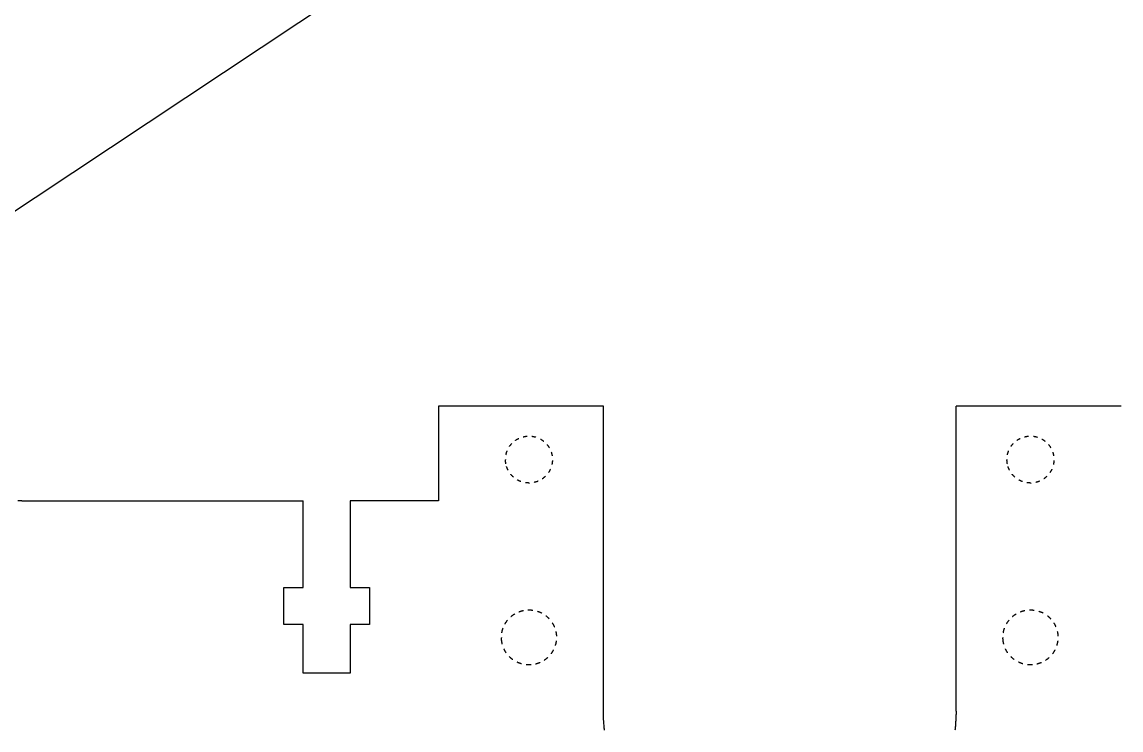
# Model space of a CAD drawing. Header units: millimetres. Extents: x -794 to 1477, y -521 to -225.
# Drawn here: x -359.4 to -291.4, y -489.3 to -445.5 of the extents above; entities that cross this region are included whole.
import ezdxf

# ---------------------------------------------------------------- set-up
doc = ezdxf.new("R2010")
doc.units = ezdxf.units.MM
doc.linetypes.add('HIDDEN', pattern=[9.525, 6.35, -3.175])
doc.layers.get('0').update_dxf_attribs({"color": 253, "lineweight": 70, "true_color": 0x8faf8f})
doc.layers.add('Hidden', color=98, linetype='Continuous', lineweight=70, true_color=0x054805)

msp = doc.modelspace()

# ---------------------------------------------------------------- linework, layer by layer
at = {"color": 98, "lineweight": -3, "true_color": 0x054805}
for p, q in [((-379.454, -470.211), (-201.912, -352.213)), ((-323.425, -469.237), (-333.623, -469.237)), ((-333.623, -469.237), (-333.623, -475.079)), ((-323.425, -488.028), (-323.425, -469.237)), ((-291.425, -469.237), (-301.623, -469.237)), ((-301.623, -488.028), (-301.623, -469.237)), ((-328.864, -471.345), (-328.85, -471.335)), ((-328.85, -471.335), (-328.836, -471.325)), ((-328.836, -471.325), (-328.821, -471.316)), ((-328.821, -471.316), (-328.806, -471.306)), ((-328.806, -471.306), (-328.792, -471.297)), ((-328.792, -471.297), (-328.777, -471.288)), ((-328.777, -471.288), (-328.762, -471.279)), ((-328.762, -471.279), (-328.747, -471.27)), ((-328.747, -471.27), (-328.731, -471.261)), ((-328.731, -471.261), (-328.716, -471.253)), ((-328.716, -471.253), (-328.7, -471.245)), ((-328.7, -471.245), (-328.685, -471.236)), ((-328.685, -471.236), (-328.669, -471.229)), ((-328.387, -471.123), (-328.369, -471.119)), ((-328.369, -471.119), (-328.352, -471.115)), ((-328.352, -471.115), (-328.334, -471.111)), ((-328.334, -471.111), (-328.317, -471.107)), ((-328.317, -471.107), (-328.299, -471.104)), ((-328.299, -471.104), (-328.281, -471.1)), ((-328.281, -471.1), (-328.263, -471.097)), ((-328.263, -471.097), (-328.245, -471.094)), ((-328.245, -471.094), (-328.227, -471.092)), ((-328.227, -471.092), (-328.209, -471.089)), ((-328.209, -471.089), (-328.191, -471.087)), ((-328.191, -471.087), (-328.173, -471.085)), ((-328.173, -471.085), (-328.154, -471.083)), ((-327.839, -471.089), (-327.821, -471.092)), ((-327.821, -471.092), (-327.803, -471.094)), ((-327.803, -471.094), (-327.785, -471.097)), ((-327.785, -471.097), (-327.767, -471.1)), ((-327.767, -471.1), (-327.75, -471.104)), ((-327.75, -471.104), (-327.732, -471.107)), ((-327.732, -471.107), (-327.714, -471.111)), ((-327.714, -471.111), (-327.697, -471.115)), ((-327.697, -471.115), (-327.679, -471.119)), ((-327.679, -471.119), (-327.662, -471.123)), ((-327.662, -471.123), (-327.644, -471.128)), ((-327.644, -471.128), (-327.627, -471.133)), ((-327.627, -471.133), (-327.61, -471.138)), ((-327.317, -471.261), (-327.302, -471.27)), ((-327.302, -471.27), (-327.287, -471.279)), ((-327.287, -471.279), (-327.272, -471.288)), ((-327.272, -471.288), (-327.257, -471.297)), ((-327.257, -471.297), (-327.242, -471.306)), ((-327.242, -471.306), (-327.228, -471.316)), ((-327.228, -471.316), (-327.213, -471.326)), ((-327.213, -471.326), (-327.199, -471.335)), ((-327.199, -471.335), (-327.184, -471.345)), ((-327.184, -471.345), (-327.17, -471.356)), ((-327.17, -471.356), (-327.156, -471.366)), ((-327.156, -471.366), (-327.142, -471.377)), ((-327.142, -471.377), (-327.128, -471.387)), ((-297.864, -471.345), (-297.85, -471.335)), ((-297.85, -471.335), (-297.835, -471.325)), ((-297.835, -471.325), (-297.821, -471.316)), ((-297.821, -471.316), (-297.806, -471.306)), ((-297.806, -471.306), (-297.791, -471.297)), ((-297.791, -471.297), (-297.776, -471.288)), ((-297.776, -471.288), (-297.761, -471.279)), ((-297.761, -471.279), (-297.746, -471.27)), ((-297.746, -471.27), (-297.731, -471.261)), ((-297.731, -471.261), (-297.716, -471.253)), ((-297.716, -471.253), (-297.7, -471.245)), ((-297.7, -471.245), (-297.684, -471.236)), ((-297.684, -471.236), (-297.669, -471.229)), ((-297.387, -471.123), (-297.369, -471.119)), ((-297.369, -471.119), (-297.352, -471.115)), ((-297.352, -471.115), (-297.334, -471.111)), ((-297.334, -471.111), (-297.316, -471.107)), ((-297.316, -471.107), (-297.299, -471.104)), ((-297.299, -471.104), (-297.281, -471.1)), ((-297.281, -471.1), (-297.263, -471.097)), ((-297.263, -471.097), (-297.245, -471.094)), ((-297.245, -471.094), (-297.227, -471.092)), ((-297.227, -471.092), (-297.209, -471.089)), ((-297.209, -471.089), (-297.191, -471.087)), ((-297.191, -471.087), (-297.172, -471.085)), ((-297.172, -471.085), (-297.154, -471.083)), ((-296.839, -471.089), (-296.821, -471.092)), ((-296.821, -471.092), (-296.803, -471.094)), ((-296.803, -471.094), (-296.785, -471.097)), ((-296.785, -471.097), (-296.767, -471.1)), ((-296.767, -471.1), (-296.749, -471.104)), ((-296.749, -471.104), (-296.731, -471.107)), ((-296.731, -471.107), (-296.714, -471.111)), ((-296.714, -471.111), (-296.696, -471.115)), ((-296.696, -471.115), (-296.679, -471.119)), ((-296.679, -471.119), (-296.661, -471.123)), ((-296.661, -471.123), (-296.644, -471.128)), ((-296.644, -471.128), (-296.627, -471.133)), ((-296.627, -471.133), (-296.609, -471.138)), ((-296.317, -471.261), (-296.302, -471.27)), ((-296.302, -471.27), (-296.286, -471.279)), ((-296.286, -471.279), (-296.271, -471.288)), ((-296.271, -471.288), (-296.257, -471.297)), ((-296.257, -471.297), (-296.242, -471.306)), ((-296.242, -471.306), (-296.227, -471.316)), ((-296.227, -471.316), (-296.213, -471.326)), ((-296.213, -471.326), (-296.198, -471.335)), ((-296.198, -471.335), (-296.184, -471.345)), ((-296.184, -471.345), (-296.17, -471.356)), ((-296.17, -471.356), (-296.156, -471.366)), ((-296.156, -471.366), (-296.142, -471.377)), ((-296.142, -471.377), (-296.128, -471.387)), ((-329.438, -472.201), (-329.434, -472.183)), ((-329.434, -472.183), (-329.43, -472.166)), ((-329.43, -472.166), (-329.425, -472.149)), ((-329.425, -472.149), (-329.42, -472.131)), ((-329.42, -472.131), (-329.415, -472.114)), ((-329.415, -472.114), (-329.41, -472.097)), ((-329.41, -472.097), (-329.405, -472.08)), ((-329.405, -472.08), (-329.399, -472.063)), ((-329.399, -472.063), (-329.393, -472.046)), ((-329.393, -472.046), (-329.387, -472.03)), ((-329.387, -472.03), (-329.381, -472.013)), ((-329.237, -471.732), (-329.227, -471.717)), ((-329.227, -471.717), (-329.218, -471.703)), ((-329.218, -471.703), (-329.208, -471.689)), ((-329.208, -471.689), (-329.197, -471.675)), ((-329.197, -471.675), (-329.187, -471.661)), ((-329.187, -471.661), (-329.177, -471.647)), ((-329.177, -471.647), (-329.166, -471.633)), ((-329.166, -471.633), (-329.155, -471.619)), ((-329.155, -471.619), (-329.144, -471.606)), ((-329.144, -471.606), (-329.133, -471.592)), ((-329.133, -471.592), (-329.121, -471.579)), ((-329.121, -471.579), (-329.11, -471.566)), ((-329.11, -471.566), (-329.098, -471.553)), ((-326.905, -471.606), (-326.894, -471.619)), ((-326.894, -471.619), (-326.883, -471.633)), ((-326.883, -471.633), (-326.872, -471.647)), ((-326.872, -471.647), (-326.861, -471.661)), ((-326.861, -471.661), (-326.851, -471.675)), ((-326.851, -471.675), (-326.841, -471.689)), ((-326.841, -471.689), (-326.831, -471.703)), ((-326.831, -471.703), (-326.821, -471.717)), ((-326.821, -471.717), (-326.811, -471.732)), ((-326.811, -471.732), (-326.802, -471.747)), ((-326.802, -471.747), (-326.792, -471.761)), ((-326.792, -471.761), (-326.783, -471.776)), ((-326.783, -471.776), (-326.774, -471.791)), ((-326.649, -472.063), (-326.644, -472.08)), ((-326.644, -472.08), (-326.638, -472.097)), ((-326.638, -472.097), (-326.633, -472.114)), ((-326.633, -472.114), (-326.628, -472.132)), ((-326.628, -472.132), (-326.623, -472.149)), ((-326.623, -472.149), (-326.619, -472.166)), ((-326.619, -472.166), (-326.615, -472.184)), ((-326.615, -472.184), (-326.61, -472.201)), ((-298.438, -472.201), (-298.434, -472.183)), ((-298.434, -472.183), (-298.429, -472.166)), ((-298.429, -472.166), (-298.425, -472.149)), ((-298.425, -472.149), (-298.42, -472.131)), ((-298.42, -472.131), (-298.415, -472.114)), ((-298.415, -472.114), (-298.41, -472.097)), ((-298.41, -472.097), (-298.404, -472.08)), ((-298.404, -472.08), (-298.399, -472.063)), ((-298.399, -472.063), (-298.393, -472.046)), ((-298.393, -472.046), (-298.387, -472.03)), ((-298.387, -472.03), (-298.381, -472.013)), ((-298.237, -471.732), (-298.227, -471.717)), ((-298.227, -471.717), (-298.217, -471.703)), ((-298.217, -471.703), (-298.207, -471.689)), ((-298.207, -471.689), (-298.197, -471.675)), ((-298.197, -471.675), (-298.187, -471.661)), ((-298.187, -471.661), (-298.176, -471.647)), ((-298.176, -471.647), (-298.165, -471.633)), ((-298.165, -471.633), (-298.155, -471.619)), ((-298.155, -471.619), (-298.144, -471.606)), ((-298.144, -471.606), (-298.132, -471.592)), ((-298.132, -471.592), (-298.121, -471.579)), ((-298.121, -471.579), (-298.11, -471.566)), ((-298.11, -471.566), (-298.098, -471.553)), ((-295.904, -471.606), (-295.893, -471.619)), ((-295.893, -471.619), (-295.882, -471.633)), ((-295.882, -471.633), (-295.872, -471.647)), ((-295.872, -471.647), (-295.861, -471.661)), ((-295.861, -471.661), (-295.851, -471.675)), ((-295.851, -471.675), (-295.841, -471.689)), ((-295.841, -471.689), (-295.83, -471.703)), ((-295.83, -471.703), (-295.821, -471.717)), ((-295.821, -471.717), (-295.811, -471.732)), ((-295.811, -471.732), (-295.801, -471.747)), ((-295.801, -471.747), (-295.792, -471.761)), ((-295.792, -471.761), (-295.783, -471.776)), ((-295.783, -471.776), (-295.774, -471.791)), ((-295.649, -472.063), (-295.643, -472.08)), ((-295.643, -472.08), (-295.638, -472.097)), ((-295.638, -472.097), (-295.633, -472.114)), ((-295.633, -472.114), (-295.628, -472.132)), ((-295.628, -472.132), (-295.623, -472.149)), ((-295.623, -472.149), (-295.618, -472.166)), ((-295.618, -472.166), (-295.614, -472.184)), ((-295.614, -472.184), (-295.61, -472.201)), ((-329.475, -472.566), (-329.475, -472.547)), ((-329.474, -472.585), (-329.475, -472.566)), ((-329.473, -472.603), (-329.474, -472.585)), ((-329.472, -472.622), (-329.473, -472.603)), ((-329.471, -472.64), (-329.472, -472.622)), ((-329.47, -472.659), (-329.471, -472.64)), ((-329.468, -472.677), (-329.47, -472.659)), ((-329.466, -472.695), (-329.468, -472.677)), ((-329.464, -472.714), (-329.466, -472.695)), ((-329.461, -472.732), (-329.464, -472.714)), ((-329.459, -472.75), (-329.461, -472.732)), ((-329.456, -472.768), (-329.459, -472.75)), ((-329.453, -472.786), (-329.456, -472.768)), ((-329.446, -472.236), (-329.442, -472.219)), ((-329.442, -472.219), (-329.438, -472.201)), ((-326.61, -472.201), (-326.606, -472.219)), ((-326.606, -472.219), (-326.603, -472.236)), ((-326.603, -472.236), (-326.599, -472.254)), ((-326.599, -472.803), (-326.603, -472.821)), ((-326.599, -472.254), (-326.596, -472.272)), ((-326.596, -472.786), (-326.599, -472.803)), ((-326.596, -472.272), (-326.593, -472.29)), ((-326.593, -472.768), (-326.596, -472.786)), ((-326.59, -472.75), (-326.593, -472.768)), ((-326.587, -472.732), (-326.59, -472.75)), ((-326.585, -472.714), (-326.587, -472.732)), ((-326.583, -472.695), (-326.585, -472.714)), ((-326.581, -472.677), (-326.583, -472.695)), ((-326.579, -472.659), (-326.581, -472.677)), ((-326.577, -472.64), (-326.579, -472.659)), ((-326.576, -472.622), (-326.577, -472.64)), ((-326.575, -472.603), (-326.576, -472.622)), ((-326.574, -472.585), (-326.575, -472.603)), ((-298.475, -472.566), (-298.475, -472.547)), ((-298.474, -472.585), (-298.475, -472.566)), ((-298.473, -472.603), (-298.474, -472.585)), ((-298.472, -472.622), (-298.473, -472.603)), ((-298.471, -472.64), (-298.472, -472.622)), ((-298.469, -472.659), (-298.471, -472.64)), ((-298.467, -472.677), (-298.469, -472.659)), ((-298.466, -472.695), (-298.467, -472.677)), ((-298.463, -472.714), (-298.466, -472.695)), ((-298.461, -472.732), (-298.463, -472.714)), ((-298.458, -472.75), (-298.461, -472.732)), ((-298.455, -472.768), (-298.458, -472.75)), ((-298.452, -472.786), (-298.455, -472.768)), ((-298.446, -472.236), (-298.442, -472.219)), ((-298.442, -472.219), (-298.438, -472.201)), ((-295.61, -472.201), (-295.606, -472.219)), ((-295.606, -472.219), (-295.602, -472.236)), ((-295.602, -472.236), (-295.599, -472.254)), ((-295.599, -472.803), (-295.602, -472.821)), ((-295.599, -472.254), (-295.595, -472.272)), ((-295.595, -472.786), (-295.599, -472.803)), ((-295.595, -472.272), (-295.592, -472.29)), ((-295.592, -472.768), (-295.595, -472.786)), ((-295.59, -472.75), (-295.592, -472.768)), ((-295.587, -472.732), (-295.59, -472.75)), ((-295.584, -472.714), (-295.587, -472.732)), ((-295.582, -472.695), (-295.584, -472.714)), ((-295.58, -472.677), (-295.582, -472.695)), ((-295.579, -472.659), (-295.58, -472.677)), ((-295.577, -472.64), (-295.579, -472.659)), ((-295.576, -472.622), (-295.577, -472.64)), ((-295.575, -472.603), (-295.576, -472.622)), ((-295.574, -472.585), (-295.575, -472.603)), ((-329.399, -472.994), (-329.405, -472.977)), ((-329.393, -473.011), (-329.399, -472.994)), ((-329.387, -473.028), (-329.393, -473.011)), ((-329.381, -473.044), (-329.387, -473.028)), ((-329.375, -473.061), (-329.381, -473.044)), ((-329.368, -473.077), (-329.375, -473.061)), ((-329.361, -473.094), (-329.368, -473.077)), ((-329.354, -473.11), (-329.361, -473.094)), ((-329.347, -473.126), (-329.354, -473.11)), ((-329.34, -473.142), (-329.347, -473.126)), ((-329.332, -473.158), (-329.34, -473.142)), ((-329.324, -473.174), (-329.332, -473.158)), ((-329.317, -473.189), (-329.324, -473.174)), ((-329.133, -473.465), (-329.144, -473.452)), ((-329.121, -473.478), (-329.133, -473.465)), ((-329.11, -473.491), (-329.121, -473.478)), ((-329.098, -473.504), (-329.11, -473.491)), ((-329.087, -473.517), (-329.098, -473.504)), ((-329.075, -473.53), (-329.087, -473.517)), ((-329.063, -473.542), (-329.075, -473.53)), ((-329.05, -473.555), (-329.063, -473.542)), ((-326.802, -473.311), (-326.811, -473.326)), ((-326.792, -473.296), (-326.802, -473.311)), ((-326.783, -473.281), (-326.792, -473.296)), ((-326.774, -473.266), (-326.783, -473.281)), ((-326.765, -473.251), (-326.774, -473.266)), ((-326.757, -473.236), (-326.765, -473.251)), ((-326.748, -473.22), (-326.757, -473.236)), ((-326.74, -473.205), (-326.748, -473.22)), ((-326.732, -473.189), (-326.74, -473.205)), ((-326.724, -473.174), (-326.732, -473.189)), ((-326.716, -473.158), (-326.724, -473.174)), ((-326.709, -473.142), (-326.716, -473.158)), ((-326.701, -473.126), (-326.709, -473.142)), ((-298.399, -472.994), (-298.404, -472.977)), ((-298.393, -473.011), (-298.399, -472.994)), ((-298.387, -473.028), (-298.393, -473.011)), ((-298.381, -473.044), (-298.387, -473.028)), ((-298.374, -473.061), (-298.381, -473.044)), ((-298.368, -473.077), (-298.374, -473.061)), ((-298.361, -473.094), (-298.368, -473.077)), ((-298.354, -473.11), (-298.361, -473.094)), ((-298.347, -473.126), (-298.354, -473.11)), ((-298.339, -473.142), (-298.347, -473.126)), ((-298.332, -473.158), (-298.339, -473.142)), ((-298.324, -473.174), (-298.332, -473.158)), ((-298.316, -473.189), (-298.324, -473.174)), ((-298.132, -473.465), (-298.144, -473.452)), ((-298.121, -473.478), (-298.132, -473.465)), ((-298.11, -473.491), (-298.121, -473.478)), ((-298.098, -473.504), (-298.11, -473.491)), ((-298.086, -473.517), (-298.098, -473.504)), ((-298.074, -473.53), (-298.086, -473.517)), ((-298.062, -473.542), (-298.074, -473.53)), ((-298.05, -473.555), (-298.062, -473.542)), ((-295.801, -473.311), (-295.811, -473.326)), ((-295.792, -473.296), (-295.801, -473.311)), ((-295.783, -473.281), (-295.792, -473.296)), ((-295.774, -473.266), (-295.783, -473.281)), ((-295.765, -473.251), (-295.774, -473.266)), ((-295.756, -473.236), (-295.765, -473.251)), ((-295.748, -473.22), (-295.756, -473.236)), ((-295.74, -473.205), (-295.748, -473.22)), ((-295.732, -473.189), (-295.74, -473.205)), ((-295.724, -473.174), (-295.732, -473.189)), ((-295.716, -473.158), (-295.724, -473.174)), ((-295.708, -473.142), (-295.716, -473.158)), ((-295.701, -473.126), (-295.708, -473.142)), ((-329.038, -473.567), (-329.05, -473.555)), ((-329.025, -473.579), (-329.038, -473.567)), ((-329.013, -473.591), (-329.025, -473.579)), ((-329, -473.603), (-329.013, -473.591)), ((-328.987, -473.614), (-329, -473.603)), ((-328.716, -473.805), (-328.731, -473.796)), ((-328.7, -473.813), (-328.716, -473.805)), ((-328.685, -473.821), (-328.7, -473.813)), ((-328.669, -473.829), (-328.685, -473.821)), ((-328.653, -473.837), (-328.669, -473.829)), ((-328.637, -473.844), (-328.653, -473.837)), ((-328.621, -473.852), (-328.637, -473.844)), ((-328.605, -473.859), (-328.621, -473.852)), ((-328.589, -473.866), (-328.605, -473.859)), ((-328.573, -473.873), (-328.589, -473.866)), ((-328.556, -473.879), (-328.573, -473.873)), ((-328.54, -473.886), (-328.556, -473.879)), ((-328.523, -473.892), (-328.54, -473.886)), ((-328.209, -473.968), (-328.227, -473.966)), ((-328.191, -473.97), (-328.209, -473.968)), ((-328.173, -473.972), (-328.191, -473.97)), ((-328.154, -473.974), (-328.173, -473.972)), ((-328.136, -473.976), (-328.154, -473.974)), ((-328.117, -473.977), (-328.136, -473.976)), ((-328.099, -473.978), (-328.117, -473.977)), ((-328.08, -473.979), (-328.099, -473.978)), ((-328.062, -473.979), (-328.08, -473.979)), ((-328.043, -473.98), (-328.062, -473.979)), ((-328.024, -473.98), (-328.043, -473.98)), ((-328.006, -473.98), (-328.024, -473.98)), ((-327.987, -473.979), (-328.006, -473.98)), ((-327.662, -473.934), (-327.679, -473.938)), ((-327.644, -473.93), (-327.662, -473.934)), ((-327.627, -473.925), (-327.644, -473.93)), ((-327.61, -473.92), (-327.627, -473.925)), ((-327.593, -473.915), (-327.61, -473.92)), ((-327.576, -473.909), (-327.593, -473.915)), ((-327.559, -473.904), (-327.576, -473.909)), ((-327.542, -473.898), (-327.559, -473.904)), ((-327.525, -473.892), (-327.542, -473.898)), ((-327.509, -473.886), (-327.525, -473.892)), ((-327.492, -473.879), (-327.509, -473.886)), ((-327.476, -473.873), (-327.492, -473.879)), ((-327.459, -473.866), (-327.476, -473.873)), ((-327.17, -473.702), (-327.184, -473.712)), ((-327.156, -473.692), (-327.17, -473.702)), ((-327.142, -473.681), (-327.156, -473.692)), ((-327.128, -473.67), (-327.142, -473.681)), ((-327.115, -473.659), (-327.128, -473.67)), ((-327.101, -473.648), (-327.115, -473.659)), ((-327.088, -473.637), (-327.101, -473.648)), ((-327.075, -473.626), (-327.088, -473.637)), ((-327.062, -473.614), (-327.075, -473.626)), ((-327.049, -473.603), (-327.062, -473.614)), ((-327.036, -473.591), (-327.049, -473.603)), ((-327.023, -473.579), (-327.036, -473.591)), ((-327.011, -473.567), (-327.023, -473.579)), ((-298.038, -473.567), (-298.05, -473.555)), ((-298.025, -473.579), (-298.038, -473.567)), ((-298.012, -473.591), (-298.025, -473.579)), ((-298, -473.603), (-298.012, -473.591)), ((-297.987, -473.614), (-298, -473.603)), ((-297.716, -473.805), (-297.731, -473.796)), ((-297.7, -473.813), (-297.716, -473.805)), ((-297.684, -473.821), (-297.7, -473.813)), ((-297.669, -473.829), (-297.684, -473.821)), ((-297.653, -473.837), (-297.669, -473.829)), ((-297.637, -473.844), (-297.653, -473.837)), ((-297.621, -473.852), (-297.637, -473.844)), ((-297.605, -473.859), (-297.621, -473.852)), ((-297.589, -473.866), (-297.605, -473.859)), ((-297.572, -473.873), (-297.589, -473.866)), ((-297.556, -473.879), (-297.572, -473.873)), ((-297.539, -473.886), (-297.556, -473.879)), ((-297.523, -473.892), (-297.539, -473.886)), ((-297.209, -473.968), (-297.227, -473.966)), ((-297.191, -473.97), (-297.209, -473.968)), ((-297.172, -473.972), (-297.191, -473.97)), ((-297.154, -473.974), (-297.172, -473.972)), ((-297.136, -473.976), (-297.154, -473.974)), ((-297.117, -473.977), (-297.136, -473.976)), ((-297.099, -473.978), (-297.117, -473.977)), ((-297.08, -473.979), (-297.099, -473.978)), ((-297.061, -473.979), (-297.08, -473.979)), ((-297.043, -473.98), (-297.061, -473.979)), ((-297.024, -473.98), (-297.043, -473.98)), ((-297.005, -473.98), (-297.024, -473.98)), ((-296.986, -473.979), (-297.005, -473.98)), ((-296.661, -473.934), (-296.679, -473.938)), ((-296.644, -473.93), (-296.661, -473.934)), ((-296.627, -473.925), (-296.644, -473.93)), ((-296.609, -473.92), (-296.627, -473.925)), ((-296.592, -473.915), (-296.609, -473.92)), ((-296.575, -473.909), (-296.592, -473.915)), ((-296.558, -473.904), (-296.575, -473.909)), ((-296.542, -473.898), (-296.558, -473.904)), ((-296.525, -473.892), (-296.542, -473.898)), ((-296.508, -473.886), (-296.525, -473.892)), ((-296.492, -473.879), (-296.508, -473.886)), ((-296.475, -473.873), (-296.492, -473.879)), ((-296.459, -473.866), (-296.475, -473.873)), ((-296.17, -473.702), (-296.184, -473.712)), ((-296.156, -473.692), (-296.17, -473.702)), ((-296.142, -473.681), (-296.156, -473.692)), ((-296.128, -473.67), (-296.142, -473.681)), ((-296.114, -473.659), (-296.128, -473.67)), ((-296.101, -473.648), (-296.114, -473.659)), ((-296.087, -473.637), (-296.101, -473.648)), ((-296.074, -473.626), (-296.087, -473.637)), ((-296.061, -473.614), (-296.074, -473.626)), ((-296.048, -473.603), (-296.061, -473.614)), ((-296.035, -473.591), (-296.048, -473.603)), ((-296.023, -473.579), (-296.035, -473.591)), ((-296.01, -473.567), (-296.023, -473.579)), ((-359.365, -475.079), (-359.617, -475.079)), ((-359.365, -475.079), (-341.975, -475.079)), ((-341.975, -480.436), (-341.975, -475.079)), ((-333.623, -475.079), (-339.073, -475.079)), ((-339.073, -475.079), (-339.073, -480.436)), ((-343.175, -482.738), (-343.175, -480.436)), ((-343.175, -480.436), (-341.975, -480.436)), ((-339.073, -480.436), (-337.873, -480.436)), ((-337.873, -480.436), (-337.873, -482.738)), ((-329.137, -482.242), (-329.122, -482.229)), ((-329.122, -482.229), (-329.106, -482.216)), ((-329.106, -482.216), (-329.09, -482.203)), ((-329.09, -482.203), (-329.074, -482.19)), ((-329.074, -482.19), (-329.058, -482.178)), ((-329.058, -482.178), (-329.042, -482.166)), ((-329.042, -482.166), (-329.025, -482.153)), ((-329.025, -482.153), (-329.009, -482.141)), ((-329.009, -482.141), (-328.992, -482.13)), ((-328.992, -482.13), (-328.975, -482.118)), ((-328.975, -482.118), (-328.958, -482.107)), ((-328.958, -482.107), (-328.941, -482.096)), ((-328.941, -482.096), (-328.924, -482.085)), ((-328.648, -481.946), (-328.629, -481.938)), ((-328.629, -481.938), (-328.609, -481.931)), ((-328.609, -481.931), (-328.59, -481.924)), ((-328.59, -481.924), (-328.57, -481.917)), ((-328.57, -481.917), (-328.55, -481.911)), ((-328.55, -481.911), (-328.53, -481.904)), ((-328.53, -481.904), (-328.51, -481.898)), ((-328.51, -481.898), (-328.49, -481.892)), ((-328.49, -481.892), (-328.47, -481.887)), ((-328.47, -481.887), (-328.45, -481.881)), ((-328.45, -481.881), (-328.429, -481.876)), ((-328.429, -481.876), (-328.409, -481.871)), ((-328.409, -481.871), (-328.388, -481.867)), ((-328.09, -481.829), (-328.069, -481.828)), ((-328.069, -481.828), (-328.047, -481.828)), ((-328.047, -481.828), (-328.025, -481.828)), ((-328.025, -481.828), (-328.003, -481.828)), ((-328.003, -481.828), (-327.981, -481.828)), ((-327.981, -481.828), (-327.959, -481.829)), ((-327.959, -481.829), (-327.937, -481.83)), ((-327.937, -481.83), (-327.916, -481.831)), ((-327.916, -481.831), (-327.894, -481.833)), ((-327.894, -481.833), (-327.872, -481.835)), ((-327.872, -481.835), (-327.851, -481.837)), ((-327.851, -481.837), (-327.83, -481.839)), ((-327.83, -481.839), (-327.808, -481.841)), ((-327.499, -481.911), (-327.48, -481.917)), ((-327.48, -481.917), (-327.46, -481.924)), ((-327.46, -481.924), (-327.44, -481.931)), ((-327.44, -481.931), (-327.421, -481.938)), ((-327.421, -481.938), (-327.401, -481.946)), ((-327.401, -481.946), (-327.382, -481.953)), ((-327.382, -481.953), (-327.363, -481.961)), ((-327.363, -481.961), (-327.344, -481.97)), ((-327.344, -481.97), (-327.325, -481.978)), ((-327.325, -481.978), (-327.306, -481.987)), ((-327.306, -481.987), (-327.288, -481.995)), ((-327.288, -481.995), (-327.269, -482.004)), ((-327.269, -482.004), (-327.251, -482.014)), ((-326.975, -482.19), (-326.959, -482.203)), ((-326.959, -482.203), (-326.943, -482.216)), ((-326.943, -482.216), (-326.928, -482.229)), ((-326.928, -482.229), (-326.912, -482.242)), ((-326.912, -482.242), (-326.897, -482.256)), ((-326.897, -482.256), (-326.882, -482.269)), ((-326.882, -482.269), (-326.867, -482.283)), ((-326.867, -482.283), (-326.852, -482.297)), ((-326.852, -482.297), (-326.837, -482.311)), ((-326.837, -482.311), (-326.823, -482.326)), ((-326.823, -482.326), (-326.808, -482.34)), ((-326.808, -482.34), (-326.794, -482.355)), ((-326.794, -482.355), (-326.78, -482.37)), ((-298.136, -482.242), (-298.121, -482.229)), ((-298.121, -482.229), (-298.105, -482.216)), ((-298.105, -482.216), (-298.089, -482.203)), ((-298.089, -482.203), (-298.073, -482.19)), ((-298.073, -482.19), (-298.057, -482.178)), ((-298.057, -482.178), (-298.041, -482.166)), ((-298.041, -482.166), (-298.024, -482.153)), ((-298.024, -482.153), (-298.008, -482.141)), ((-298.008, -482.141), (-297.991, -482.13)), ((-297.991, -482.13), (-297.974, -482.118)), ((-297.974, -482.118), (-297.957, -482.107)), ((-297.957, -482.107), (-297.94, -482.096)), ((-297.94, -482.096), (-297.923, -482.085)), ((-297.647, -481.946), (-297.628, -481.938)), ((-297.628, -481.938), (-297.608, -481.931)), ((-297.608, -481.931), (-297.589, -481.924)), ((-297.589, -481.924), (-297.569, -481.917)), ((-297.569, -481.917), (-297.549, -481.911)), ((-297.549, -481.911), (-297.529, -481.904)), ((-297.529, -481.904), (-297.509, -481.898)), ((-297.509, -481.898), (-297.489, -481.892)), ((-297.489, -481.892), (-297.469, -481.887)), ((-297.469, -481.887), (-297.449, -481.881)), ((-297.449, -481.881), (-297.428, -481.876)), ((-297.428, -481.876), (-297.408, -481.871)), ((-297.408, -481.871), (-297.387, -481.867)), ((-297.089, -481.829), (-297.068, -481.828)), ((-297.068, -481.828), (-297.046, -481.828)), ((-297.046, -481.828), (-297.024, -481.828)), ((-297.024, -481.828), (-297.002, -481.828)), ((-297.002, -481.828), (-296.98, -481.828)), ((-296.98, -481.828), (-296.958, -481.829)), ((-296.958, -481.829), (-296.936, -481.83)), ((-296.936, -481.83), (-296.915, -481.831)), ((-296.915, -481.831), (-296.893, -481.833)), ((-296.893, -481.833), (-296.871, -481.835)), ((-296.871, -481.835), (-296.85, -481.837)), ((-296.85, -481.837), (-296.829, -481.839)), ((-296.829, -481.839), (-296.807, -481.841)), ((-296.498, -481.911), (-296.479, -481.917)), ((-296.479, -481.917), (-296.459, -481.924)), ((-296.459, -481.924), (-296.439, -481.931)), ((-296.439, -481.931), (-296.42, -481.938)), ((-296.42, -481.938), (-296.4, -481.946)), ((-296.4, -481.946), (-296.381, -481.953)), ((-296.381, -481.953), (-296.362, -481.961)), ((-296.362, -481.961), (-296.343, -481.97)), ((-296.343, -481.97), (-296.324, -481.978)), ((-296.324, -481.978), (-296.305, -481.987)), ((-296.305, -481.987), (-296.287, -481.995)), ((-296.287, -481.995), (-296.268, -482.004)), ((-296.268, -482.004), (-296.25, -482.014)), ((-295.974, -482.19), (-295.958, -482.203)), ((-295.958, -482.203), (-295.942, -482.216)), ((-295.942, -482.216), (-295.927, -482.229)), ((-295.927, -482.229), (-295.911, -482.242)), ((-295.911, -482.242), (-295.896, -482.256)), ((-295.896, -482.256), (-295.881, -482.269)), ((-295.881, -482.269), (-295.866, -482.283)), ((-295.866, -482.283), (-295.851, -482.297)), ((-295.851, -482.297), (-295.836, -482.311)), ((-295.836, -482.311), (-295.822, -482.326)), ((-295.822, -482.326), (-295.807, -482.34)), ((-295.807, -482.34), (-295.793, -482.355)), ((-295.793, -482.355), (-295.779, -482.37)), ((-341.975, -482.738), (-343.175, -482.738)), ((-341.975, -485.738), (-341.975, -482.738)), ((-337.873, -482.738), (-339.073, -482.738)), ((-339.073, -482.738), (-339.073, -485.738)), ((-329.66, -483.062), (-329.654, -483.042)), ((-329.654, -483.042), (-329.648, -483.022)), ((-329.648, -483.022), (-329.642, -483.002)), ((-329.642, -483.002), (-329.635, -482.983)), ((-329.51, -482.699), (-329.499, -482.682)), ((-329.499, -482.682), (-329.489, -482.664)), ((-329.489, -482.664), (-329.479, -482.646)), ((-329.479, -482.646), (-329.468, -482.629)), ((-329.468, -482.629), (-329.457, -482.612)), ((-329.457, -482.612), (-329.446, -482.594)), ((-329.446, -482.594), (-329.434, -482.577)), ((-329.434, -482.577), (-329.423, -482.56)), ((-329.423, -482.56), (-329.411, -482.544)), ((-329.411, -482.544), (-329.399, -482.527)), ((-329.399, -482.527), (-329.387, -482.511)), ((-329.387, -482.511), (-329.375, -482.494)), ((-329.375, -482.494), (-329.362, -482.478)), ((-326.582, -482.629), (-326.571, -482.646)), ((-326.571, -482.646), (-326.56, -482.664)), ((-326.56, -482.664), (-326.55, -482.682)), ((-326.55, -482.682), (-326.54, -482.699)), ((-326.54, -482.699), (-326.53, -482.717)), ((-326.53, -482.717), (-326.52, -482.736)), ((-326.52, -482.736), (-326.511, -482.754)), ((-326.511, -482.754), (-326.501, -482.772)), ((-326.501, -482.772), (-326.492, -482.791)), ((-326.492, -482.791), (-326.483, -482.809)), ((-326.483, -482.809), (-326.475, -482.828)), ((-326.475, -482.828), (-326.466, -482.847)), ((-326.466, -482.847), (-326.458, -482.866)), ((-298.659, -483.062), (-298.653, -483.042)), ((-298.653, -483.042), (-298.647, -483.022)), ((-298.647, -483.022), (-298.641, -483.002)), ((-298.641, -483.002), (-298.634, -482.983)), ((-298.509, -482.699), (-298.498, -482.682)), ((-298.498, -482.682), (-298.488, -482.664)), ((-298.488, -482.664), (-298.478, -482.646)), ((-298.478, -482.646), (-298.467, -482.629)), ((-298.467, -482.629), (-298.456, -482.612)), ((-298.456, -482.612), (-298.445, -482.594)), ((-298.445, -482.594), (-298.433, -482.577)), ((-298.433, -482.577), (-298.422, -482.56)), ((-298.422, -482.56), (-298.41, -482.544)), ((-298.41, -482.544), (-298.398, -482.527)), ((-298.398, -482.527), (-298.386, -482.511)), ((-298.386, -482.511), (-298.374, -482.494)), ((-298.374, -482.494), (-298.361, -482.478)), ((-295.581, -482.629), (-295.57, -482.646)), ((-295.57, -482.646), (-295.559, -482.664)), ((-295.559, -482.664), (-295.549, -482.682)), ((-295.549, -482.682), (-295.539, -482.699)), ((-295.539, -482.699), (-295.529, -482.717)), ((-295.529, -482.717), (-295.519, -482.736)), ((-295.519, -482.736), (-295.51, -482.754)), ((-295.51, -482.754), (-295.5, -482.772)), ((-295.5, -482.772), (-295.491, -482.791)), ((-295.491, -482.791), (-295.482, -482.809)), ((-295.482, -482.809), (-295.474, -482.828)), ((-295.474, -482.828), (-295.465, -482.847)), ((-295.465, -482.847), (-295.457, -482.866)), ((-329.724, -483.572), (-329.725, -483.55)), ((-329.723, -483.594), (-329.724, -483.572)), ((-329.722, -483.615), (-329.723, -483.594)), ((-329.721, -483.637), (-329.722, -483.615)), ((-329.72, -483.659), (-329.721, -483.637)), ((-329.718, -483.68), (-329.72, -483.659)), ((-329.716, -483.702), (-329.718, -483.68)), ((-329.714, -483.723), (-329.716, -483.702)), ((-329.711, -483.744), (-329.714, -483.723)), ((-329.702, -483.248), (-329.698, -483.227)), ((-329.698, -483.227), (-329.694, -483.206)), ((-329.694, -483.206), (-329.69, -483.185)), ((-329.69, -483.185), (-329.686, -483.164)), ((-329.686, -483.164), (-329.681, -483.144)), ((-329.681, -483.144), (-329.676, -483.123)), ((-329.676, -483.123), (-329.671, -483.103)), ((-329.671, -483.103), (-329.666, -483.083)), ((-329.666, -483.083), (-329.66, -483.062)), ((-326.364, -483.164), (-326.359, -483.185)), ((-326.359, -483.185), (-326.355, -483.206)), ((-326.355, -483.206), (-326.351, -483.227)), ((-326.351, -483.227), (-326.348, -483.248)), ((-326.348, -483.248), (-326.344, -483.269)), ((-326.344, -483.269), (-326.341, -483.29)), ((-326.341, -483.29), (-326.338, -483.311)), ((-326.338, -483.311), (-326.336, -483.333)), ((-326.336, -483.333), (-326.333, -483.354)), ((-326.333, -483.354), (-326.331, -483.375)), ((-326.331, -483.375), (-326.33, -483.397)), ((-326.33, -483.397), (-326.328, -483.419)), ((-326.328, -483.419), (-326.327, -483.44)), ((-298.723, -483.572), (-298.724, -483.55)), ((-298.722, -483.594), (-298.723, -483.572)), ((-298.721, -483.615), (-298.722, -483.594)), ((-298.72, -483.637), (-298.721, -483.615)), ((-298.719, -483.659), (-298.72, -483.637)), ((-298.717, -483.68), (-298.719, -483.659)), ((-298.715, -483.702), (-298.717, -483.68)), ((-298.713, -483.723), (-298.715, -483.702)), ((-298.71, -483.744), (-298.713, -483.723)), ((-298.701, -483.248), (-298.697, -483.227)), ((-298.697, -483.227), (-298.693, -483.206)), ((-298.693, -483.206), (-298.689, -483.185)), ((-298.689, -483.185), (-298.685, -483.164)), ((-298.685, -483.164), (-298.68, -483.144)), ((-298.68, -483.144), (-298.675, -483.123)), ((-298.675, -483.123), (-298.67, -483.103)), ((-298.67, -483.103), (-298.665, -483.083)), ((-298.665, -483.083), (-298.659, -483.062)), ((-295.363, -483.164), (-295.358, -483.185)), ((-295.358, -483.185), (-295.354, -483.206)), ((-295.354, -483.206), (-295.35, -483.227)), ((-295.35, -483.227), (-295.347, -483.248)), ((-295.347, -483.248), (-295.343, -483.269)), ((-295.343, -483.269), (-295.34, -483.29)), ((-295.34, -483.29), (-295.337, -483.311)), ((-295.337, -483.311), (-295.335, -483.333)), ((-295.335, -483.333), (-295.332, -483.354)), ((-295.332, -483.354), (-295.33, -483.375)), ((-295.33, -483.375), (-295.329, -483.397)), ((-295.329, -483.397), (-295.327, -483.419)), ((-295.327, -483.419), (-295.326, -483.44)), ((-329.708, -483.766), (-329.711, -483.744)), ((-329.705, -483.787), (-329.708, -483.766)), ((-329.702, -483.808), (-329.705, -483.787)), ((-329.698, -483.829), (-329.702, -483.808)), ((-329.694, -483.85), (-329.698, -483.829)), ((-329.69, -483.87), (-329.694, -483.85)), ((-329.686, -483.891), (-329.69, -483.87)), ((-329.681, -483.912), (-329.686, -483.891)), ((-329.676, -483.932), (-329.681, -483.912)), ((-329.671, -483.953), (-329.676, -483.932)), ((-329.557, -484.265), (-329.566, -484.246)), ((-329.548, -484.283), (-329.557, -484.265)), ((-329.539, -484.302), (-329.548, -484.283)), ((-329.529, -484.32), (-329.539, -484.302)), ((-329.52, -484.338), (-329.529, -484.32)), ((-329.51, -484.356), (-329.52, -484.338)), ((-329.499, -484.374), (-329.51, -484.356)), ((-329.489, -484.392), (-329.499, -484.374)), ((-329.479, -484.409), (-329.489, -484.392)), ((-329.468, -484.427), (-329.479, -484.409)), ((-326.571, -484.409), (-326.582, -484.427)), ((-326.56, -484.392), (-326.571, -484.409)), ((-326.55, -484.374), (-326.56, -484.392)), ((-326.54, -484.356), (-326.55, -484.374)), ((-326.53, -484.338), (-326.54, -484.356)), ((-326.52, -484.32), (-326.53, -484.338)), ((-326.511, -484.302), (-326.52, -484.32)), ((-326.389, -483.993), (-326.395, -484.013)), ((-326.384, -483.973), (-326.389, -483.993)), ((-326.378, -483.953), (-326.384, -483.973)), ((-326.373, -483.932), (-326.378, -483.953)), ((-326.368, -483.912), (-326.373, -483.932)), ((-326.364, -483.891), (-326.368, -483.912)), ((-326.359, -483.87), (-326.364, -483.891)), ((-326.355, -483.85), (-326.359, -483.87)), ((-326.351, -483.829), (-326.355, -483.85)), ((-326.348, -483.808), (-326.351, -483.829)), ((-326.344, -483.787), (-326.348, -483.808)), ((-326.341, -483.766), (-326.344, -483.787)), ((-326.338, -483.744), (-326.341, -483.766)), ((-298.707, -483.766), (-298.71, -483.744)), ((-298.704, -483.787), (-298.707, -483.766)), ((-298.701, -483.808), (-298.704, -483.787)), ((-298.697, -483.829), (-298.701, -483.808)), ((-298.693, -483.85), (-298.697, -483.829)), ((-298.689, -483.87), (-298.693, -483.85)), ((-298.685, -483.891), (-298.689, -483.87)), ((-298.68, -483.912), (-298.685, -483.891)), ((-298.675, -483.932), (-298.68, -483.912)), ((-298.67, -483.953), (-298.675, -483.932)), ((-298.556, -484.265), (-298.565, -484.246)), ((-298.547, -484.283), (-298.556, -484.265)), ((-298.538, -484.302), (-298.547, -484.283)), ((-298.528, -484.32), (-298.538, -484.302)), ((-298.519, -484.338), (-298.528, -484.32)), ((-298.509, -484.356), (-298.519, -484.338)), ((-298.498, -484.374), (-298.509, -484.356)), ((-298.488, -484.392), (-298.498, -484.374)), ((-298.478, -484.409), (-298.488, -484.392)), ((-298.467, -484.427), (-298.478, -484.409)), ((-295.57, -484.409), (-295.581, -484.427)), ((-295.559, -484.392), (-295.57, -484.409)), ((-295.549, -484.374), (-295.559, -484.392)), ((-295.539, -484.356), (-295.549, -484.374)), ((-295.529, -484.338), (-295.539, -484.356)), ((-295.519, -484.32), (-295.529, -484.338)), ((-295.51, -484.302), (-295.519, -484.32)), ((-295.388, -483.993), (-295.394, -484.013)), ((-295.383, -483.973), (-295.388, -483.993)), ((-295.377, -483.953), (-295.383, -483.973)), ((-295.372, -483.932), (-295.377, -483.953)), ((-295.367, -483.912), (-295.372, -483.932)), ((-295.363, -483.891), (-295.367, -483.912)), ((-295.358, -483.87), (-295.363, -483.891)), ((-295.354, -483.85), (-295.358, -483.87)), ((-295.35, -483.829), (-295.354, -483.85)), ((-295.347, -483.808), (-295.35, -483.829)), ((-295.343, -483.787), (-295.347, -483.808)), ((-295.34, -483.766), (-295.343, -483.787)), ((-295.337, -483.744), (-295.34, -483.766)), ((-329.457, -484.444), (-329.468, -484.427)), ((-329.446, -484.461), (-329.457, -484.444)), ((-329.434, -484.478), (-329.446, -484.461)), ((-329.212, -484.744), (-329.227, -484.73)), ((-329.198, -484.758), (-329.212, -484.744)), ((-329.183, -484.772), (-329.198, -484.758)), ((-329.168, -484.786), (-329.183, -484.772)), ((-329.153, -484.8), (-329.168, -484.786)), ((-329.137, -484.813), (-329.153, -484.8)), ((-329.122, -484.827), (-329.137, -484.813)), ((-329.106, -484.84), (-329.122, -484.827)), ((-329.09, -484.853), (-329.106, -484.84)), ((-329.074, -484.865), (-329.09, -484.853)), ((-329.058, -484.878), (-329.074, -484.865)), ((-329.042, -484.89), (-329.058, -484.878)), ((-329.025, -484.902), (-329.042, -484.89)), ((-328.724, -485.078), (-328.743, -485.069)), ((-328.705, -485.086), (-328.724, -485.078)), ((-328.686, -485.094), (-328.705, -485.086)), ((-328.667, -485.102), (-328.686, -485.094)), ((-327.363, -485.094), (-327.382, -485.102)), ((-327.344, -485.086), (-327.363, -485.094)), ((-327.057, -484.926), (-327.074, -484.937)), ((-327.041, -484.914), (-327.057, -484.926)), ((-327.024, -484.902), (-327.041, -484.914)), ((-327.008, -484.89), (-327.024, -484.902)), ((-326.991, -484.878), (-327.008, -484.89)), ((-326.975, -484.865), (-326.991, -484.878)), ((-326.959, -484.853), (-326.975, -484.865)), ((-326.943, -484.84), (-326.959, -484.853)), ((-326.928, -484.827), (-326.943, -484.84)), ((-326.912, -484.813), (-326.928, -484.827)), ((-326.897, -484.8), (-326.912, -484.813)), ((-326.882, -484.786), (-326.897, -484.8)), ((-326.867, -484.772), (-326.882, -484.786)), ((-326.638, -484.512), (-326.65, -484.529)), ((-326.627, -484.495), (-326.638, -484.512)), ((-326.615, -484.478), (-326.627, -484.495)), ((-326.604, -484.461), (-326.615, -484.478)), ((-326.593, -484.444), (-326.604, -484.461)), ((-326.582, -484.427), (-326.593, -484.444)), ((-298.456, -484.444), (-298.467, -484.427)), ((-298.445, -484.461), (-298.456, -484.444)), ((-298.433, -484.478), (-298.445, -484.461)), ((-298.211, -484.744), (-298.226, -484.73)), ((-298.197, -484.758), (-298.211, -484.744)), ((-298.182, -484.772), (-298.197, -484.758)), ((-298.167, -484.786), (-298.182, -484.772)), ((-298.152, -484.8), (-298.167, -484.786)), ((-298.136, -484.813), (-298.152, -484.8)), ((-298.121, -484.827), (-298.136, -484.813)), ((-298.105, -484.84), (-298.121, -484.827)), ((-298.089, -484.853), (-298.105, -484.84)), ((-298.073, -484.865), (-298.089, -484.853)), ((-298.057, -484.878), (-298.073, -484.865)), ((-298.041, -484.89), (-298.057, -484.878)), ((-298.024, -484.902), (-298.041, -484.89)), ((-297.723, -485.078), (-297.742, -485.069)), ((-297.704, -485.086), (-297.723, -485.078)), ((-297.685, -485.094), (-297.704, -485.086)), ((-297.666, -485.102), (-297.685, -485.094)), ((-296.362, -485.094), (-296.381, -485.102)), ((-296.343, -485.086), (-296.362, -485.094)), ((-296.056, -484.926), (-296.073, -484.937)), ((-296.04, -484.914), (-296.056, -484.926)), ((-296.023, -484.902), (-296.04, -484.914)), ((-296.007, -484.89), (-296.023, -484.902)), ((-295.99, -484.878), (-296.007, -484.89)), ((-295.974, -484.865), (-295.99, -484.878)), ((-295.958, -484.853), (-295.974, -484.865)), ((-295.942, -484.84), (-295.958, -484.853)), ((-295.927, -484.827), (-295.942, -484.84)), ((-295.911, -484.813), (-295.927, -484.827)), ((-295.896, -484.8), (-295.911, -484.813)), ((-295.881, -484.786), (-295.896, -484.8)), ((-295.866, -484.772), (-295.881, -484.786)), ((-295.637, -484.512), (-295.649, -484.529)), ((-295.626, -484.495), (-295.637, -484.512)), ((-295.614, -484.478), (-295.626, -484.495)), ((-295.603, -484.461), (-295.614, -484.478)), ((-295.592, -484.444), (-295.603, -484.461)), ((-295.581, -484.427), (-295.592, -484.444)), ((-339.073, -485.738), (-341.975, -485.738)), ((-328.648, -485.11), (-328.667, -485.102)), ((-328.629, -485.117), (-328.648, -485.11)), ((-328.609, -485.125), (-328.629, -485.117)), ((-328.59, -485.132), (-328.609, -485.125)), ((-328.57, -485.138), (-328.59, -485.132)), ((-328.55, -485.145), (-328.57, -485.138)), ((-328.53, -485.151), (-328.55, -485.145)), ((-328.51, -485.157), (-328.53, -485.151)), ((-328.49, -485.163), (-328.51, -485.157)), ((-328.156, -485.223), (-328.177, -485.221)), ((-328.134, -485.224), (-328.156, -485.223)), ((-328.112, -485.226), (-328.134, -485.224)), ((-328.09, -485.227), (-328.112, -485.226)), ((-328.069, -485.227), (-328.09, -485.227)), ((-328.047, -485.228), (-328.069, -485.227)), ((-328.025, -485.228), (-328.047, -485.228)), ((-328.003, -485.228), (-328.025, -485.228)), ((-327.981, -485.227), (-328.003, -485.228)), ((-327.959, -485.227), (-327.981, -485.227)), ((-327.937, -485.226), (-327.959, -485.227)), ((-327.916, -485.224), (-327.937, -485.226)), ((-327.894, -485.223), (-327.916, -485.224)), ((-327.58, -485.169), (-327.6, -485.174)), ((-327.559, -485.163), (-327.58, -485.169)), ((-327.539, -485.157), (-327.559, -485.163)), ((-327.519, -485.151), (-327.539, -485.157)), ((-327.499, -485.145), (-327.519, -485.151)), ((-327.48, -485.138), (-327.499, -485.145)), ((-327.46, -485.132), (-327.48, -485.138)), ((-327.44, -485.125), (-327.46, -485.132)), ((-327.421, -485.117), (-327.44, -485.125)), ((-327.401, -485.11), (-327.421, -485.117)), ((-327.382, -485.102), (-327.401, -485.11)), ((-297.647, -485.11), (-297.666, -485.102)), ((-297.628, -485.117), (-297.647, -485.11)), ((-297.608, -485.125), (-297.628, -485.117)), ((-297.589, -485.132), (-297.608, -485.125)), ((-297.569, -485.138), (-297.589, -485.132)), ((-297.549, -485.145), (-297.569, -485.138)), ((-297.529, -485.151), (-297.549, -485.145)), ((-297.509, -485.157), (-297.529, -485.151)), ((-297.489, -485.163), (-297.509, -485.157)), ((-297.155, -485.223), (-297.176, -485.221)), ((-297.133, -485.224), (-297.155, -485.223)), ((-297.111, -485.226), (-297.133, -485.224)), ((-297.089, -485.227), (-297.111, -485.226)), ((-297.068, -485.227), (-297.089, -485.227)), ((-297.046, -485.228), (-297.068, -485.227)), ((-297.024, -485.228), (-297.046, -485.228)), ((-297.002, -485.228), (-297.024, -485.228)), ((-296.98, -485.227), (-297.002, -485.228)), ((-296.958, -485.227), (-296.98, -485.227)), ((-296.936, -485.226), (-296.958, -485.227)), ((-296.915, -485.224), (-296.936, -485.226)), ((-296.893, -485.223), (-296.915, -485.224)), ((-296.579, -485.169), (-296.599, -485.174)), ((-296.558, -485.163), (-296.579, -485.169)), ((-296.538, -485.157), (-296.558, -485.163)), ((-296.518, -485.151), (-296.538, -485.157)), ((-296.498, -485.145), (-296.518, -485.151)), ((-296.479, -485.138), (-296.498, -485.145)), ((-296.459, -485.132), (-296.479, -485.138)), ((-296.439, -485.125), (-296.459, -485.132)), ((-296.42, -485.117), (-296.439, -485.125)), ((-296.4, -485.11), (-296.42, -485.117)), ((-296.381, -485.102), (-296.4, -485.11)), ((-323.425, -488.088), (-323.425, -488.028)), ((-323.424, -488.149), (-323.425, -488.088)), ((-323.424, -488.209), (-323.424, -488.149)), ((-323.422, -488.27), (-323.424, -488.209)), ((-323.421, -488.331), (-323.422, -488.27)), ((-323.419, -488.392), (-323.421, -488.331)), ((-323.417, -488.453), (-323.419, -488.392)), ((-323.414, -488.514), (-323.417, -488.453)), ((-301.631, -488.453), (-301.634, -488.514)), ((-301.629, -488.392), (-301.631, -488.453)), ((-301.627, -488.331), (-301.629, -488.392)), ((-301.626, -488.27), (-301.627, -488.331)), ((-301.625, -488.209), (-301.626, -488.27)), ((-301.624, -488.149), (-301.625, -488.209)), ((-301.623, -488.088), (-301.624, -488.149)), ((-301.623, -488.088), (-301.623, -488.028)), ((-323.411, -488.575), (-323.414, -488.514)), ((-323.408, -488.637), (-323.411, -488.575)), ((-323.404, -488.698), (-323.408, -488.637)), ((-323.4, -488.76), (-323.404, -488.698)), ((-323.396, -488.822), (-323.4, -488.76)), ((-323.391, -488.884), (-323.396, -488.822)), ((-323.386, -488.946), (-323.391, -488.884)), ((-323.381, -489.008), (-323.386, -488.946)), ((-323.375, -489.07), (-323.381, -489.008)), ((-323.369, -489.132), (-323.375, -489.07)), ((-323.363, -489.194), (-323.369, -489.132)), ((-301.679, -489.132), (-301.686, -489.194)), ((-301.673, -489.07), (-301.679, -489.132)), ((-301.667, -489.008), (-301.673, -489.07)), ((-301.662, -488.946), (-301.667, -489.008)), ((-301.657, -488.884), (-301.662, -488.946)), ((-301.652, -488.822), (-301.657, -488.884)), ((-301.648, -488.76), (-301.652, -488.822)), ((-301.644, -488.698), (-301.648, -488.76)), ((-301.64, -488.637), (-301.644, -488.698)), ((-301.637, -488.575), (-301.64, -488.637)), ((-301.634, -488.514), (-301.637, -488.575)), ((-323.356, -489.257), (-323.363, -489.194))]:
    msp.add_line(p, q, dxfattribs=at)
at = {"layer": 'Hidden', "linetype": 'HIDDEN', "lineweight": -3}
for p, q in [((-328.669, -471.229), (-328.653, -471.221)), ((-328.154, -471.083), (-328.136, -471.082)), ((-327.61, -471.138), (-327.593, -471.143)), ((-327.128, -471.387), (-327.115, -471.398)), ((-297.669, -471.229), (-297.653, -471.221)), ((-297.154, -471.083), (-297.136, -471.082)), ((-296.609, -471.138), (-296.592, -471.143)), ((-296.128, -471.387), (-296.114, -471.398)), ((-329.381, -472.013), (-329.375, -471.997)), ((-329.098, -471.553), (-329.087, -471.54)), ((-326.774, -471.791), (-326.765, -471.807)), ((-298.381, -472.013), (-298.374, -471.997)), ((-298.098, -471.553), (-298.086, -471.54)), ((-295.774, -471.791), (-295.765, -471.807)), ((-329.475, -472.529), (-329.475, -472.547)), ((-326.603, -472.821), (-326.606, -472.839)), ((-326.593, -472.29), (-326.59, -472.308)), ((-298.475, -472.529), (-298.475, -472.547)), ((-295.602, -472.821), (-295.606, -472.839)), ((-295.592, -472.29), (-295.59, -472.308)), ((-329.405, -472.977), (-329.41, -472.96)), ((-329.144, -473.452), (-329.155, -473.438)), ((-326.811, -473.326), (-326.821, -473.34)), ((-298.404, -472.977), (-298.41, -472.96)), ((-298.144, -473.452), (-298.155, -473.438)), ((-295.811, -473.326), (-295.821, -473.34)), ((-328.731, -473.796), (-328.747, -473.788)), ((-328.227, -473.966), (-328.245, -473.963)), ((-327.679, -473.938), (-327.697, -473.943)), ((-327.184, -473.712), (-327.199, -473.722)), ((-297.731, -473.796), (-297.746, -473.788)), ((-297.227, -473.966), (-297.245, -473.963)), ((-296.679, -473.938), (-296.696, -473.943)), ((-296.184, -473.712), (-296.198, -473.722)), ((-328.924, -482.085), (-328.906, -482.074)), ((-328.388, -481.867), (-328.367, -481.862)), ((-327.808, -481.841), (-327.787, -481.844)), ((-327.251, -482.014), (-327.233, -482.023)), ((-326.78, -482.37), (-326.766, -482.385)), ((-297.923, -482.085), (-297.905, -482.074)), ((-297.387, -481.867), (-297.366, -481.862)), ((-296.807, -481.841), (-296.786, -481.844)), ((-296.25, -482.014), (-296.232, -482.023)), ((-295.779, -482.37), (-295.765, -482.385)), ((-329.635, -482.983), (-329.629, -482.963)), ((-329.362, -482.478), (-329.349, -482.462)), ((-326.458, -482.866), (-326.45, -482.885)), ((-298.634, -482.983), (-298.628, -482.963)), ((-298.361, -482.478), (-298.348, -482.462)), ((-295.457, -482.866), (-295.449, -482.885)), ((-329.725, -483.528), (-329.725, -483.55)), ((-329.718, -483.68), (-329.72, -483.659)), ((-326.327, -483.44), (-326.326, -483.462)), ((-298.724, -483.528), (-298.724, -483.55)), ((-298.717, -483.68), (-298.719, -483.659)), ((-295.326, -483.44), (-295.325, -483.462)), ((-329.566, -484.246), (-329.575, -484.227)), ((-326.395, -484.013), (-326.401, -484.033)), ((-298.565, -484.246), (-298.574, -484.227)), ((-295.394, -484.013), (-295.4, -484.033)), ((-329.227, -484.73), (-329.241, -484.715)), ((-328.743, -485.069), (-328.762, -485.06)), ((-327.074, -484.937), (-327.091, -484.949)), ((-326.65, -484.529), (-326.662, -484.545)), ((-298.226, -484.73), (-298.24, -484.715)), ((-297.742, -485.069), (-297.761, -485.06)), ((-296.073, -484.937), (-296.09, -484.949)), ((-295.649, -484.529), (-295.661, -484.545)), ((-328.177, -485.221), (-328.199, -485.219)), ((-327.6, -485.174), (-327.62, -485.179)), ((-297.176, -485.221), (-297.198, -485.219)), ((-296.599, -485.174), (-296.619, -485.179)), ((-323.414, -488.514), (-323.417, -488.453)), ((-301.686, -489.194), (-301.693, -489.257))]:
    msp.add_line(p, q, dxfattribs=at)

doc.saveas('drawing.dxf')
